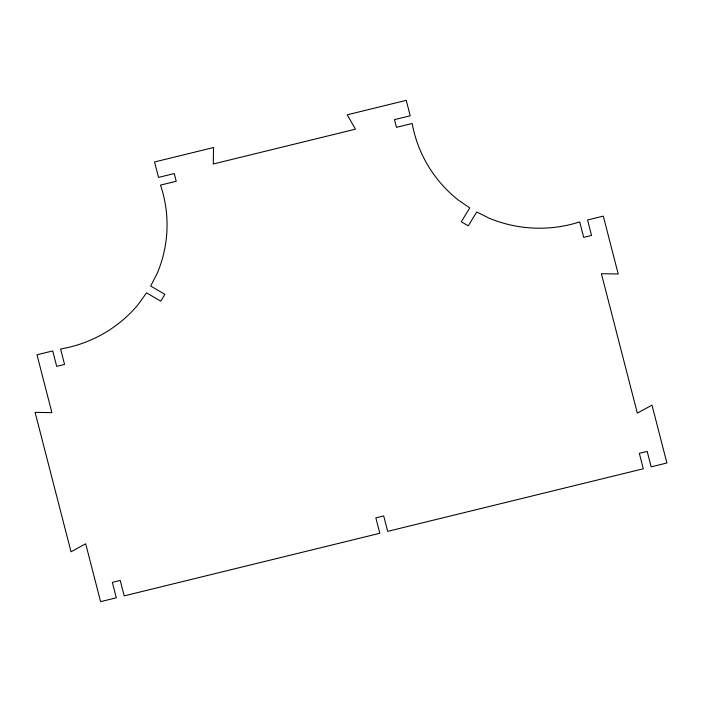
<?xml version="1.0" encoding="UTF-8"?>
<svg xmlns="http://www.w3.org/2000/svg" width="702" height="702" viewBox="0 0 702 702"><rect width="100%" height="100%" fill="white"/><g stroke="black" fill="none" stroke-linecap="round" stroke-linejoin="round"><path stroke-width="1.05" d="M213.531 147.525L213.294 163.987L355.44 129.186L347.244 114.795L406.239 100.351L410.214 115.777L394.48 119.63L396.472 127.343L412.197 123.491A128.896 126.307 4.1 0 0 457.985 199.816L469.752 207.897L461.293 221.779L468.26 225.868L476.719 211.995L489.54 218.357A128.896 126.307 4.1 0 0 579.703 221.902L583.678 237.329L591.54 235.407L587.565 219.972L603.299 216.128L618.208 273.982L601.403 273.701L637.328 413.118L651.991 405.133L666.9 462.995L651.166 466.848L647.191 451.412L639.329 453.343L643.304 468.769L387.679 531.361L383.704 515.935L375.842 517.857L379.817 533.283L124.193 595.875L120.217 580.449L112.346 582.37L116.321 597.806L100.597 601.649L85.688 543.796L71.016 551.781L35.1 412.364L51.895 412.644L36.987 354.782L52.72 350.93L56.695 366.365L64.558 364.435L60.583 349.008A128.896 126.307 4.1 0 0 138.32 304.352L146.534 292.839L160.723 301.167L164.873 294.357L150.693 286.021L157.143 273.473A128.896 126.307 4.1 0 0 160.504 185.117L176.237 181.265L174.254 173.552L158.52 177.404L154.545 161.969L213.531 147.525"/></g></svg>
